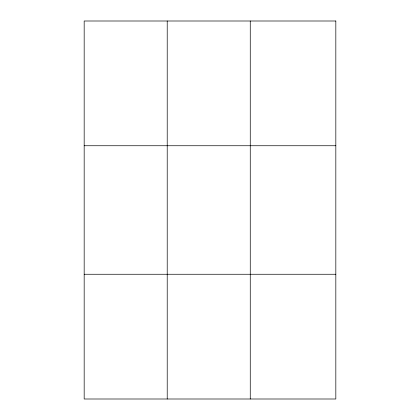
<?xml version="1.0" encoding="UTF-8"?>
<svg xmlns="http://www.w3.org/2000/svg" width="420" height="420" viewBox="0 0 420 420"><rect width="100%" height="100%" fill="white"/><g stroke="black" fill="none" stroke-linecap="round" stroke-linejoin="round"><path stroke-width="0.63" d="M167.218 399L167.218 21M250.262 399L250.262 21M84.173 145.74L335.827 145.74M84.173 274.26L335.827 274.26M335.827 21L84.173 21L84.173 399L335.827 399L335.827 21"/></g></svg>
